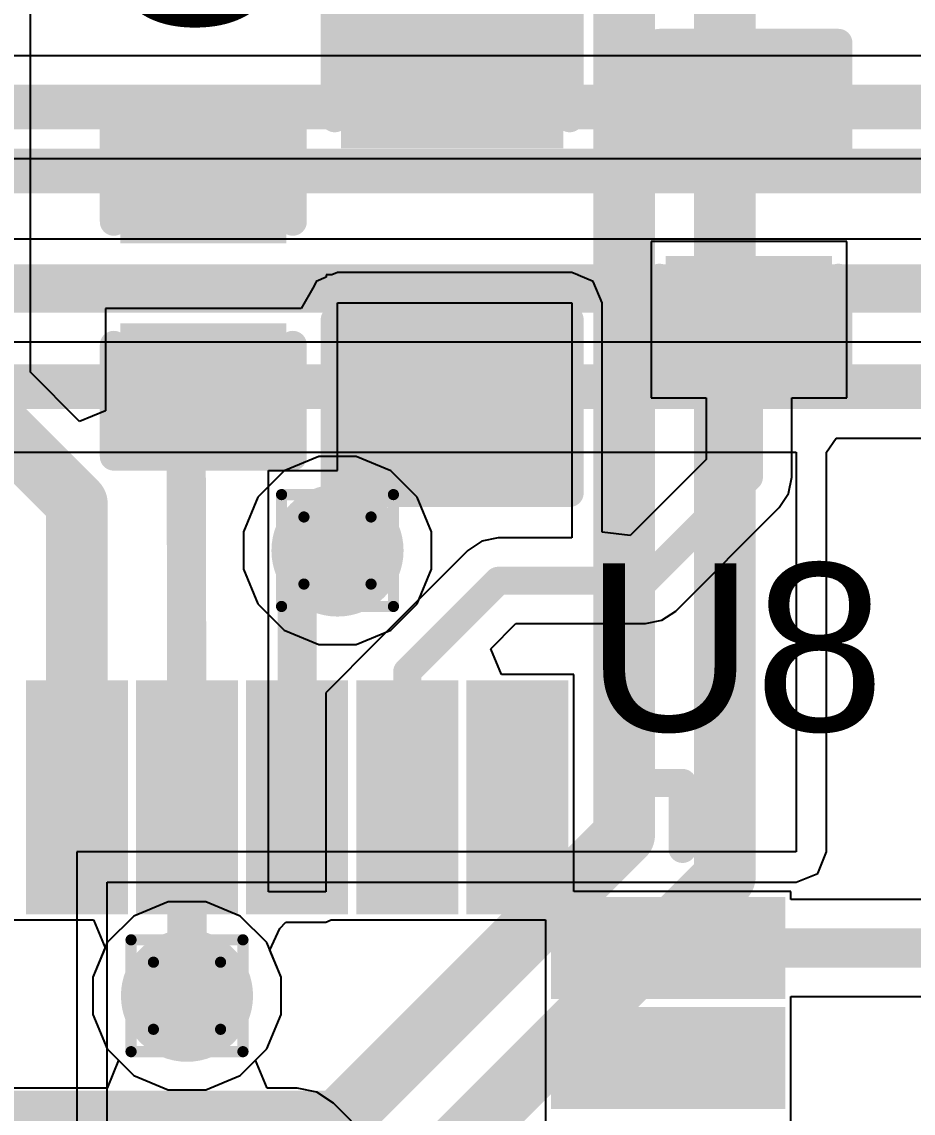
# Model space of a CAD drawing. Header units: inches. Extents: x -22 to 5433, y -13 to 5447.
# Drawn here: x 11.794 to 15.841, y 15.878 to 20.834 of the extents above; entities that cross this region are included whole.
import ezdxf

# ---------------------------------------------------------------- set-up
doc = ezdxf.new("R2010")
doc.units = ezdxf.units.IN
for name, color, linetype in [('Bottom Layer', 5, 'Continuous'), ('Drill Drawing', 1, 'Continuous'), ('Ground', 16, 'Continuous'), ('Power', 76, 'Continuous'), ('Top Layer', 1, 'Continuous'), ('Top Overlay', 2, 'Continuous'), ('Top Paste', 8, 'Continuous'), ('Top Solder', 216, 'Continuous'), ('Via Holes', 16, 'Continuous')]:
    doc.layers.add(name, color=color, linetype=linetype)
doc.styles.add('Arial', font='', dxfattribs={"height": 0.2})
doc.styles.get('Arial').set_extended_font_data('Arial')

msp = doc.modelspace()

# ---------------------------------------------------------------- hatches: boundary and pattern name
at = {"layer": 'Bottom Layer'}
h = msp.add_hatch(color=5, dxfattribs=at)
edge = h.paths.add_edge_path()
edge.add_arc((13.2272, 18.4329), 0.3, 0, 360)
h = msp.add_hatch(color=5, dxfattribs=at)
edge = h.paths.add_edge_path()
edge.add_arc((12.5438, 16.4108), 0.3, 0, 360)
at = {"layer": 'Ground'}
h = msp.add_hatch(color=16, dxfattribs=at)
edge = h.paths.add_edge_path()
edge.add_arc((13.2272, 18.4329), 0.3, 0, 360)
h = msp.add_hatch(color=16, dxfattribs=at)
edge = h.paths.add_edge_path()
edge.add_arc((12.5438, 16.4108), 0.3, 0, 360)
at = {"layer": 'Power'}
h = msp.add_hatch(color=76, dxfattribs=at)
edge = h.paths.add_edge_path()
edge.add_arc((13.2272, 18.4329), 0.3, 0, 360)
h = msp.add_hatch(color=76, dxfattribs=at)
edge = h.paths.add_edge_path()
edge.add_arc((12.5438, 16.4108), 0.3, 0, 360)
at = {"layer": 'Top Layer'}
for points in [[(14.1924, 20.3197), (13.3034, 20.3197), (13.3034, 21.0817), (14.1924, 21.0817)], [(14.7778, 20.6499), (15.4128, 20.6499), (15.4128, 20.1927), (14.7778, 20.1927)], [(12.9354, 19.8879), (12.3004, 19.8879), (12.3004, 20.3451), (12.9354, 20.3451)], [(14.7778, 19.7101), (15.4128, 19.7101), (15.4128, 19.2529), (14.7778, 19.2529)], [(14.1924, 18.7957), (13.3034, 18.7957), (13.3034, 19.5577), (14.1924, 19.5577)], [(12.9354, 18.9481), (12.3004, 18.9481), (12.3004, 19.4053), (12.9354, 19.4053)], [(11.9138, 17.7425), (12.1738, 17.7425), (12.1738, 16.8825), (11.9138, 16.8825)], [(12.4138, 17.7425), (12.6738, 17.7425), (12.6738, 16.8825), (12.4138, 16.8825)], [(12.9138, 17.7425), (13.1738, 17.7425), (13.1738, 16.8825), (12.9138, 16.8825)], [(13.4138, 17.7425), (13.6738, 17.7425), (13.6738, 16.8825), (13.4138, 16.8825)], [(13.9138, 17.7425), (14.1738, 17.7425), (14.1738, 16.8825), (13.9138, 16.8825)], [(14.2988, 16.7575), (15.1588, 16.7575), (15.1588, 16.4975), (14.2988, 16.4975)], [(14.2988, 16.2575), (15.1588, 16.2575), (15.1588, 15.9975), (14.2988, 15.9975)]]:
    msp.add_hatch(color=1, dxfattribs=at).paths.add_polyline_path(points)
h = msp.add_hatch(color=1, dxfattribs=at)
edge = h.paths.add_edge_path()
edge.add_arc((13.2272, 18.4329), 0.3, 0, 360)
h = msp.add_hatch(color=1, dxfattribs=at)
edge = h.paths.add_edge_path()
edge.add_arc((12.5438, 16.4108), 0.3, 0, 360)
at = {"layer": 'Top Paste'}
for points in [[(14.1924, 20.3197), (13.3034, 20.3197), (13.3034, 21.0817), (14.1924, 21.0817)], [(14.7778, 20.6499), (15.4128, 20.6499), (15.4128, 20.1927), (14.7778, 20.1927)], [(12.9354, 19.8879), (12.3004, 19.8879), (12.3004, 20.3451), (12.9354, 20.3451)], [(14.7778, 19.7101), (15.4128, 19.7101), (15.4128, 19.2529), (14.7778, 19.2529)], [(14.1924, 18.7957), (13.3034, 18.7957), (13.3034, 19.5577), (14.1924, 19.5577)], [(12.9354, 18.9481), (12.3004, 18.9481), (12.3004, 19.4053), (12.9354, 19.4053)], [(11.9138, 17.7425), (12.1738, 17.7425), (12.1738, 16.8825), (11.9138, 16.8825)], [(12.4138, 17.7425), (12.6738, 17.7425), (12.6738, 16.8825), (12.4138, 16.8825)], [(12.9138, 17.7425), (13.1738, 17.7425), (13.1738, 16.8825), (12.9138, 16.8825)], [(13.4138, 17.7425), (13.6738, 17.7425), (13.6738, 16.8825), (13.4138, 16.8825)], [(13.9138, 17.7425), (14.1738, 17.7425), (14.1738, 16.8825), (13.9138, 16.8825)], [(14.2988, 16.7575), (15.1588, 16.7575), (15.1588, 16.4975), (14.2988, 16.4975)], [(14.2988, 16.2575), (15.1588, 16.2575), (15.1588, 15.9975), (14.2988, 15.9975)]]:
    msp.add_hatch(color=8, dxfattribs=at).paths.add_polyline_path(points)
at = {"layer": 'Top Solder'}
for points in [[(14.2524, 20.2597), (13.2434, 20.2597), (13.2434, 21.1417), (14.2524, 21.1417)], [(14.7178, 20.7099), (15.4728, 20.7099), (15.4728, 20.1327), (14.7178, 20.1327)], [(12.9954, 19.8279), (12.2404, 19.8279), (12.2404, 20.4051), (12.9954, 20.4051)], [(14.7178, 19.7701), (15.4728, 19.7701), (15.4728, 19.1929), (14.7178, 19.1929)], [(14.2524, 18.7357), (13.2434, 18.7357), (13.2434, 19.6177), (14.2524, 19.6177)], [(12.9954, 18.8881), (12.2404, 18.8881), (12.2404, 19.4653), (12.9954, 19.4653)], [(11.8122, 17.8441), (12.2754, 17.8441), (12.2754, 16.7809), (11.8122, 16.7809)], [(12.3122, 17.8441), (12.7754, 17.8441), (12.7754, 16.7809), (12.3122, 16.7809)], [(12.8122, 17.8441), (13.2754, 17.8441), (13.2754, 16.7809), (12.8122, 16.7809)], [(13.3122, 17.8441), (13.7754, 17.8441), (13.7754, 16.7809), (13.3122, 16.7809)], [(13.8122, 17.8441), (14.2754, 17.8441), (14.2754, 16.7809), (13.8122, 16.7809)], [(14.1972, 16.8591), (15.2604, 16.8591), (15.2604, 16.3959), (14.1972, 16.3959)], [(14.1972, 16.3591), (15.2604, 16.3591), (15.2604, 15.8959), (14.1972, 15.8959)], [(7.1922, 15.9791), (13.3954, 15.9791), (13.3954, 9.7759), (7.1922, 9.7759)]]:
    msp.add_hatch(color=216, dxfattribs=at).paths.add_polyline_path(points)
at = {"layer": 'Via Holes'}
h = msp.add_hatch(color=7, dxfattribs=at)
edge = h.paths.add_edge_path()
edge.add_arc((13.2272, 18.4329), 0.15, 0, 360)
h = msp.add_hatch(color=7, dxfattribs=at)
edge = h.paths.add_edge_path()
edge.add_arc((12.5438, 16.4108), 0.15, 0, 360)

# ---------------------------------------------------------------- linework, layer by layer
at = {"layer": 'Bottom Layer'}
for points in [[(14.9862, 16.9507, 0.2794, 0.2794, 0), (14.9862, 21.1285, 0.2794, 0.2794, 0)], [(14.529, 19.418, 0.2794, 0.2794, 0), (14.529, 21.0595, 0.2794, 0.2794, 0)], [(14.529, 17.1401, 0.2794, 0.2794, 0), (14.529, 19.418, 0.2794, 0.2794, 0)], [(12.9631, 15.5742, 0.2794, 0.2794, 0), (14.529, 17.1401, 0.2794, 0.2794, 0)], [(13.1525, 15.117, 0.2794, 0.2794, 0), (14.9862, 16.9507, 0.2794, 0.2794, 0)]]:
    msp.add_lwpolyline(points, format="xyseb", dxfattribs=at)
for points in [[(14.4592, 19.418, 0.1397, 0.1397, 1), (14.5989, 19.418, 0.1397, 0.1397, 1)], [(14.4592, 19.418, 0.1397, 0.1397, 1), (14.5989, 19.418, 0.1397, 0.1397, 1)], [(14.4592, 17.1401, 0.1397, 0.1397, 1), (14.5989, 17.1401, 0.1397, 0.1397, 1)], [(14.4592, 17.1401, 0.1397, 0.1397, 1), (14.5989, 17.1401, 0.1397, 0.1397, 1)], [(14.9164, 16.9507, 0.1397, 0.1397, 1), (15.0561, 16.9507, 0.1397, 0.1397, 1)], [(14.9164, 16.9507, 0.1397, 0.1397, 1), (15.0561, 16.9507, 0.1397, 0.1397, 1)]]:
    msp.add_lwpolyline(points, format="xyseb", close=True, dxfattribs=at)
at = {"layer": 'Drill Drawing'}
for points in [[(12.9732, 18.6869, 0.0508, 0.0508, 0), (13.4812, 18.6869, 0.0508, 0.0508, 0)], [(12.9732, 18.1789, 0.0508, 0.0508, 0), (12.9732, 18.6869, 0.0508, 0.0508, 0)], [(13.4812, 18.1789, 0.0508, 0.0508, 0), (13.4812, 18.6869, 0.0508, 0.0508, 0)], [(13.0748, 18.5853, 0.0508, 0.0508, 0), (13.3796, 18.5853, 0.0508, 0.0508, 0)], [(13.0748, 18.2805, 0.0508, 0.0508, 0), (13.0748, 18.5853, 0.0508, 0.0508, 0)], [(13.3796, 18.2805, 0.0508, 0.0508, 0), (13.3796, 18.5853, 0.0508, 0.0508, 0)], [(13.0748, 18.2805, 0.0508, 0.0508, 0), (13.3796, 18.2805, 0.0508, 0.0508, 0)], [(12.9732, 18.1789, 0.0508, 0.0508, 0), (13.4812, 18.1789, 0.0508, 0.0508, 0)], [(12.2898, 16.6648, 0.0508, 0.0508, 0), (12.7978, 16.6648, 0.0508, 0.0508, 0)], [(12.2898, 16.1568, 0.0508, 0.0508, 0), (12.2898, 16.6648, 0.0508, 0.0508, 0)], [(12.7978, 16.1568, 0.0508, 0.0508, 0), (12.7978, 16.6648, 0.0508, 0.0508, 0)], [(12.3914, 16.5632, 0.0508, 0.0508, 0), (12.6962, 16.5632, 0.0508, 0.0508, 0)], [(12.3914, 16.2584, 0.0508, 0.0508, 0), (12.3914, 16.5632, 0.0508, 0.0508, 0)], [(12.6962, 16.2584, 0.0508, 0.0508, 0), (12.6962, 16.5632, 0.0508, 0.0508, 0)], [(12.3914, 16.2584, 0.0508, 0.0508, 0), (12.6962, 16.2584, 0.0508, 0.0508, 0)], [(12.2898, 16.1568, 0.0508, 0.0508, 0), (12.7978, 16.1568, 0.0508, 0.0508, 0)]]:
    msp.add_lwpolyline(points, format="xyseb", dxfattribs=at)
for points in [[(12.9605, 18.6869, 0.0254, 0.0254, 1), (12.9859, 18.6869, 0.0254, 0.0254, 1)], [(12.9605, 18.6869, 0.0254, 0.0254, 1), (12.9859, 18.6869, 0.0254, 0.0254, 1)], [(13.4685, 18.6869, 0.0254, 0.0254, 1), (13.4939, 18.6869, 0.0254, 0.0254, 1)], [(13.4685, 18.6869, 0.0254, 0.0254, 1), (13.4939, 18.6869, 0.0254, 0.0254, 1)], [(13.0621, 18.5853, 0.0254, 0.0254, 1), (13.0875, 18.5853, 0.0254, 0.0254, 1)], [(13.0621, 18.5853, 0.0254, 0.0254, 1), (13.0875, 18.5853, 0.0254, 0.0254, 1)], [(13.3669, 18.5853, 0.0254, 0.0254, 1), (13.3923, 18.5853, 0.0254, 0.0254, 1)], [(13.3669, 18.5853, 0.0254, 0.0254, 1), (13.3923, 18.5853, 0.0254, 0.0254, 1)], [(13.0621, 18.2805, 0.0254, 0.0254, 1), (13.0875, 18.2805, 0.0254, 0.0254, 1)], [(13.0621, 18.2805, 0.0254, 0.0254, 1), (13.0875, 18.2805, 0.0254, 0.0254, 1)], [(13.3669, 18.2805, 0.0254, 0.0254, 1), (13.3923, 18.2805, 0.0254, 0.0254, 1)], [(13.3669, 18.2805, 0.0254, 0.0254, 1), (13.3923, 18.2805, 0.0254, 0.0254, 1)], [(12.9605, 18.1789, 0.0254, 0.0254, 1), (12.9859, 18.1789, 0.0254, 0.0254, 1)], [(12.9605, 18.1789, 0.0254, 0.0254, 1), (12.9859, 18.1789, 0.0254, 0.0254, 1)], [(13.4685, 18.1789, 0.0254, 0.0254, 1), (13.4939, 18.1789, 0.0254, 0.0254, 1)], [(13.4685, 18.1789, 0.0254, 0.0254, 1), (13.4939, 18.1789, 0.0254, 0.0254, 1)], [(12.2771, 16.6648, 0.0254, 0.0254, 1), (12.3025, 16.6648, 0.0254, 0.0254, 1)], [(12.2771, 16.6648, 0.0254, 0.0254, 1), (12.3025, 16.6648, 0.0254, 0.0254, 1)], [(12.7851, 16.6648, 0.0254, 0.0254, 1), (12.8105, 16.6648, 0.0254, 0.0254, 1)], [(12.7851, 16.6648, 0.0254, 0.0254, 1), (12.8105, 16.6648, 0.0254, 0.0254, 1)], [(12.3787, 16.5632, 0.0254, 0.0254, 1), (12.4041, 16.5632, 0.0254, 0.0254, 1)], [(12.3787, 16.5632, 0.0254, 0.0254, 1), (12.4041, 16.5632, 0.0254, 0.0254, 1)], [(12.6835, 16.5632, 0.0254, 0.0254, 1), (12.7089, 16.5632, 0.0254, 0.0254, 1)], [(12.6835, 16.5632, 0.0254, 0.0254, 1), (12.7089, 16.5632, 0.0254, 0.0254, 1)], [(12.3787, 16.2584, 0.0254, 0.0254, 1), (12.4041, 16.2584, 0.0254, 0.0254, 1)], [(12.3787, 16.2584, 0.0254, 0.0254, 1), (12.4041, 16.2584, 0.0254, 0.0254, 1)], [(12.6835, 16.2584, 0.0254, 0.0254, 1), (12.7089, 16.2584, 0.0254, 0.0254, 1)], [(12.6835, 16.2584, 0.0254, 0.0254, 1), (12.7089, 16.2584, 0.0254, 0.0254, 1)], [(12.2771, 16.1568, 0.0254, 0.0254, 1), (12.3025, 16.1568, 0.0254, 0.0254, 1)], [(12.2771, 16.1568, 0.0254, 0.0254, 1), (12.3025, 16.1568, 0.0254, 0.0254, 1)], [(12.7851, 16.1568, 0.0254, 0.0254, 1), (12.8105, 16.1568, 0.0254, 0.0254, 1)], [(12.7851, 16.1568, 0.0254, 0.0254, 1), (12.8105, 16.1568, 0.0254, 0.0254, 1)]]:
    msp.add_lwpolyline(points, format="xyseb", close=True, dxfattribs=at)
at = {"layer": 'Ground'}
for p, q in [((23.2651, 20.6801), (11.3741, 20.6801)), ((11.2776, 20.2139), (23.3617, 20.2139)), ((23.6327, 19.8476), (-3.5177, 19.8476)), ((-3.4211, 19.3814), (22.1474, 19.3814)), ((13.1423, 18.8599), (12.9854, 18.7949)), ((13.3122, 18.8599), (13.1423, 18.8599)), ((13.4691, 18.7949), (13.3122, 18.8599)), ((12.9854, 18.7949), (12.8652, 18.6748)), ((13.5892, 18.6748), (13.4691, 18.7949)), ((12.8652, 18.6748), (12.8002, 18.5179)), ((13.6542, 18.5179), (13.5892, 18.6748)), ((12.8002, 18.5179), (12.8002, 18.348)), ((13.6542, 18.348), (13.6542, 18.5179)), ((12.8002, 18.348), (12.8652, 18.1911)), ((13.5892, 18.1911), (13.6542, 18.348)), ((12.8652, 18.1911), (12.9854, 18.0709)), ((13.4691, 18.0709), (13.5892, 18.1911)), ((12.9854, 18.0709), (13.1423, 18.0059)), ((13.3122, 18.0059), (13.4691, 18.0709)), ((13.1423, 18.0059), (13.3122, 18.0059)), ((12.4589, 16.8378), (12.302, 16.7728)), ((12.6288, 16.8378), (12.4589, 16.8378)), ((12.7857, 16.7728), (12.6288, 16.8378)), ((12.302, 16.7728), (12.1818, 16.6527)), ((12.9058, 16.6527), (12.7857, 16.7728)), ((12.1818, 16.6527), (12.1168, 16.4958)), ((12.9708, 16.4958), (12.9058, 16.6527)), ((12.1168, 16.4958), (12.1168, 16.3259)), ((12.9708, 16.3259), (12.9708, 16.4958)), ((12.1168, 16.3259), (12.1818, 16.169)), ((12.9058, 16.169), (12.9708, 16.3259)), ((12.1818, 16.169), (12.2332, 16.1176)), ((12.8545, 16.1176), (12.9058, 16.169)), ((12.2332, 16.1176), (12.1806, 15.9906)), ((12.9071, 15.9906), (12.8545, 16.1176)), ((12.1806, 15.9906), (11.6132, 15.9906)), ((13.0447, 15.9906), (12.9071, 15.9906)), ((13.1339, 15.9729), (13.0447, 15.9906)), ((13.2095, 15.9224), (13.1339, 15.9729)), ((13.7259, 15.406), (13.2095, 15.9224))]:
    msp.add_line(p, q, dxfattribs=at)
for points in [[(11.2776, 20.447, 0.2032, 0.2032, 0), (23.3617, 20.447, 0.2032, 0.2032, 0)], [(-3.5177, 19.6145, 0.2032, 0.2032, 0), (23.7293, 19.6145, 0.2032, 0.2032, 0)]]:
    msp.add_lwpolyline(points, format="xyseb", dxfattribs=at)
at = {"layer": 'Power'}
for p, q in [((15.4481, 18.8792), (15.4911, 18.9437)), ((15.4911, 18.9437), (19.7363, 18.9437)), ((5.6393, 18.8792), (15.3106, 18.8792)), ((15.3106, 18.8792), (15.3106, 17.064)), ((15.4481, 17.064), (15.4481, 18.8792)), ((15.3106, 17.064), (12.0438, 17.064)), ((12.0438, 17.064), (12.0438, 11.198)), ((15.4078, 16.9668), (15.4481, 17.064)), ((15.3106, 16.9265), (15.4078, 16.9668)), ((12.1813, 11.3355), (12.1813, 16.9265)), ((12.1813, 16.9265), (15.3106, 16.9265))]:
    msp.add_line(p, q, dxfattribs=at)
for points in [[(-14.1849, 20.1565, 0.2032, 0.2032, 0), (21.4152, 20.1565, 0.2032, 0.2032, 0)], [(-17.2641, 19.6308, 0.2032, 0.2032, 0), (21.1165, 19.6308, 0.2032, 0.2032, 0)], [(-2.0584, 19.1767, 0.2032, 0.2032, 0), (19.922, 19.1767, 0.2032, 0.2032, 0)]]:
    msp.add_lwpolyline(points, format="xyseb", dxfattribs=at)
at = {"layer": 'Top Layer'}
for p, q in [((11.8325, 19.2431), (11.8325, 20.9687)), ((15.5398, 19.8371), (14.6508, 19.8371)), ((14.6508, 19.8371), (14.6508, 19.1259)), ((15.5398, 19.1259), (15.5398, 19.8371)), ((13.202, 19.6847), (13.1764, 19.6847)), ((13.1764, 19.6847), (13.1764, 19.6742)), ((13.2272, 19.6952), (13.202, 19.6847)), ((14.2912, 19.6952), (13.2272, 19.6952)), ((14.3165, 19.6847), (14.2912, 19.6952)), ((14.3194, 19.6847), (14.3165, 19.6847)), ((14.3194, 19.6835), (14.3194, 19.6847)), ((14.3884, 19.6549), (14.3194, 19.6835)), ((13.1217, 19.6348), (13.0624, 19.5323)), ((13.13, 19.6549), (13.1217, 19.6348)), ((13.1764, 19.6742), (13.13, 19.6549)), ((14.4287, 19.5577), (14.3884, 19.6549)), ((13.0624, 19.5323), (12.1734, 19.5323)), ((12.1734, 19.5323), (12.1734, 19.0681)), ((13.2272, 18.7957), (13.2272, 19.5577)), ((13.2272, 19.5577), (14.2912, 19.5577)), ((14.2912, 19.5577), (14.2912, 18.4898)), ((14.4287, 18.5156), (14.4287, 19.5577)), ((12.0561, 19.0195), (11.8325, 19.2431)), ((14.6508, 19.1259), (14.9011, 19.1259)), ((14.9011, 19.1259), (14.9011, 18.8459)), ((15.2896, 18.7655), (15.2896, 19.1259)), ((15.2896, 19.1259), (15.5398, 19.1259)), ((12.1734, 19.0681), (12.0561, 19.0195)), ((14.9011, 18.8459), (14.5557, 18.5005)), ((12.9138, 16.8825), (12.9138, 18.7957)), ((12.9138, 18.7957), (13.2272, 18.7957)), ((15.2748, 18.6912), (15.2896, 18.7655)), ((15.2896, 18.7655), (15.2896, 18.7655)), ((15.2327, 18.6281), (15.2748, 18.6912)), ((14.7628, 18.1582), (15.2327, 18.6281)), ((15.2327, 18.6281), (15.2327, 18.6281)), ((13.957, 18.4898), (13.8826, 18.475)), ((14.2912, 18.4898), (13.957, 18.4898)), ((13.957, 18.4898), (13.957, 18.4898)), ((14.5557, 18.5005), (14.4287, 18.5156)), ((13.8826, 18.475), (13.8196, 18.4329)), ((13.8196, 18.4329), (13.4065, 18.0198)), ((14.6998, 18.1161), (14.7628, 18.1582)), ((13.9229, 17.9869), (14.0374, 18.1014)), ((14.0374, 18.1014), (14.6254, 18.1014)), ((14.6254, 18.1014), (14.6998, 18.1161)), ((13.4065, 18.0198), (13.1738, 17.7871)), ((13.9715, 17.8695), (13.9229, 17.9869)), ((14.3008, 17.8695), (13.9715, 17.8695)), ((14.3008, 16.8845), (14.3008, 17.8695)), ((13.1738, 17.7871), (13.1738, 16.8825)), ((13.1738, 16.8825), (12.9138, 16.8825)), ((15.2858, 16.8845), (14.3008, 16.8845)), ((15.2858, 16.8477), (15.2858, 16.8845)), ((15.8813, 16.8477), (15.2858, 16.8477)), ((11.4898, 16.7555), (12.1187, 16.7555)), ((12.1187, 16.7555), (12.1718, 16.6285)), ((13.1738, 16.7451), (13.1991, 16.7555)), ((13.1991, 16.7555), (14.1718, 16.7555)), ((14.1718, 16.7555), (14.1718, 16.3705)), ((12.9202, 16.6181), (12.9661, 16.7165)), ((12.9661, 16.7165), (12.9931, 16.7451)), ((12.9931, 16.7451), (13.1738, 16.7451)), ((12.1718, 16.6285), (12.1168, 16.4958)), ((12.9708, 16.4958), (12.9202, 16.6181)), ((12.1168, 16.4958), (12.1168, 16.3259)), ((12.9708, 16.3259), (12.9708, 16.4958)), ((15.2858, 15.3477), (15.2858, 16.4074)), ((15.2858, 16.4074), (15.8813, 16.4074)), ((14.1718, 16.3705), (14.1718, 15.4139)), ((12.1168, 16.3259), (12.1818, 16.169)), ((12.9058, 16.169), (12.9708, 16.3259)), ((12.1818, 16.169), (12.302, 16.0489)), ((12.7857, 16.0489), (12.9058, 16.169)), ((12.302, 16.0489), (12.4589, 15.9838)), ((12.6288, 15.9838), (12.7857, 16.0489)), ((12.4589, 15.9838), (12.6288, 15.9838))]:
    msp.add_line(p, q, dxfattribs=at)
for points in [[(15.0953, 18.7655, 0.127, 0.127, 0), (15.0953, 19.4815, 0.127, 0.127, 0)], [(11.5606, 19.1305, 0.2794, 0.2794, 0), (12.0438, 18.6472, 0.2794, 0.2794, 0)], [(12.5417, 19.1767, 0.127, 0.127, 0), (12.5438, 19.1746, 0.127, 0.127, 0)], [(12.5438, 17.3125, 0.127, 0.127, 0), (12.5438, 19.1746, 0.127, 0.127, 0)], [(12.5398, 19.037, 0.1778, 0.1778, 0), (12.5438, 17.3125, 0.1778, 0.1778, 0)], [(12.0438, 17.3125, 0.2794, 0.2794, 0), (12.0438, 18.6472, 0.2794, 0.2794, 0)], [(14.6254, 18.2956, 0.127, 0.127, 0), (15.0953, 18.7655, 0.127, 0.127, 0)], [(13.0438, 18.2956, 0.1778, 0.1778, 0), (13.1812, 18.4329, 0.1778, 0.1778, 0)], [(13.1812, 18.4329, 0.1778, 0.1778, 0), (13.2272, 18.4329, 0.1778, 0.1778, 0)], [(13.0438, 17.3125, 0.1778, 0.1778, 0), (13.0438, 18.2956, 0.1778, 0.1778, 0)], [(13.5438, 17.8825, 0.127, 0.127, 0), (13.957, 18.2956, 0.127, 0.127, 0)], [(13.957, 18.2956, 0.127, 0.127, 0), (14.6254, 18.2956, 0.127, 0.127, 0)], [(13.5438, 17.3125, 0.127, 0.127, 0), (13.5438, 17.8825, 0.127, 0.127, 0)], [(12.5438, 16.4108, 0.1778, 0.1778, 0), (12.5438, 17.3125, 0.1778, 0.1778, 0)], [(14.7288, 16.6275, 0.1778, 0.1778, 0), (16.2454, 16.6275, 0.1778, 0.1778, 0)]]:
    msp.add_lwpolyline(points, format="xyseb", dxfattribs=at)
for points in [[(15.0636, 19.4815, 0.0635, 0.0635, 1), (15.1271, 19.4815, 0.0635, 0.0635, 1)], [(12.51, 19.1767, 0.0635, 0.0635, 1), (12.5735, 19.1767, 0.0635, 0.0635, 1)], [(12.5121, 19.1746, 0.0635, 0.0635, 1), (12.5756, 19.1746, 0.0635, 0.0635, 1)], [(12.5121, 19.1746, 0.0635, 0.0635, 1), (12.5756, 19.1746, 0.0635, 0.0635, 1)], [(12.4954, 19.037, 0.0889, 0.0889, 1), (12.5843, 19.037, 0.0889, 0.0889, 1)], [(11.974, 18.6472, 0.1397, 0.1397, 1), (12.1137, 18.6472, 0.1397, 0.1397, 1)], [(11.974, 18.6472, 0.1397, 0.1397, 1), (12.1137, 18.6472, 0.1397, 0.1397, 1)], [(15.0636, 18.7655, 0.0635, 0.0635, 1), (15.1271, 18.7655, 0.0635, 0.0635, 1)], [(15.0636, 18.7655, 0.0635, 0.0635, 1), (15.1271, 18.7655, 0.0635, 0.0635, 1)], [(13.1367, 18.4329, 0.0889, 0.0889, 1), (13.2256, 18.4329, 0.0889, 0.0889, 1)], [(13.1367, 18.4329, 0.0889, 0.0889, 1), (13.2256, 18.4329, 0.0889, 0.0889, 1)], [(13.1828, 18.4329, 0.0889, 0.0889, 1), (13.2717, 18.4329, 0.0889, 0.0889, 1)], [(12.9994, 18.2956, 0.0889, 0.0889, 1), (13.0883, 18.2956, 0.0889, 0.0889, 1)], [(12.9994, 18.2956, 0.0889, 0.0889, 1), (13.0883, 18.2956, 0.0889, 0.0889, 1)], [(13.9252, 18.2956, 0.0635, 0.0635, 1), (13.9887, 18.2956, 0.0635, 0.0635, 1)], [(13.9252, 18.2956, 0.0635, 0.0635, 1), (13.9887, 18.2956, 0.0635, 0.0635, 1)], [(14.5937, 18.2956, 0.0635, 0.0635, 1), (14.6572, 18.2956, 0.0635, 0.0635, 1)], [(14.5937, 18.2956, 0.0635, 0.0635, 1), (14.6572, 18.2956, 0.0635, 0.0635, 1)], [(13.5121, 17.8825, 0.0635, 0.0635, 1), (13.5756, 17.8825, 0.0635, 0.0635, 1)], [(13.5121, 17.8825, 0.0635, 0.0635, 1), (13.5756, 17.8825, 0.0635, 0.0635, 1)], [(11.974, 17.3125, 0.1397, 0.1397, 1), (12.1137, 17.3125, 0.1397, 0.1397, 1)], [(12.4994, 17.3125, 0.0889, 0.0889, 1), (12.5883, 17.3125, 0.0889, 0.0889, 1)], [(12.4994, 17.3125, 0.0889, 0.0889, 1), (12.5883, 17.3125, 0.0889, 0.0889, 1)], [(12.9994, 17.3125, 0.0889, 0.0889, 1), (13.0883, 17.3125, 0.0889, 0.0889, 1)], [(12.5121, 17.3125, 0.0635, 0.0635, 1), (12.5756, 17.3125, 0.0635, 0.0635, 1)], [(13.5121, 17.3125, 0.0635, 0.0635, 1), (13.5756, 17.3125, 0.0635, 0.0635, 1)], [(14.6844, 16.6275, 0.0889, 0.0889, 1), (14.7733, 16.6275, 0.0889, 0.0889, 1)], [(12.4994, 16.4108, 0.0889, 0.0889, 1), (12.5883, 16.4108, 0.0889, 0.0889, 1)]]:
    msp.add_lwpolyline(points, format="xyseb", close=True, dxfattribs=at)
at = {"layer": 'Top Overlay'}
for points in [[(13.2145, 20.3959, 0.127, 0.127, 0), (13.2145, 21.1833, 0.127, 0.127, 0)], [(14.2813, 20.3959, 0.127, 0.127, 0), (14.2813, 21.1833, 0.127, 0.127, 0)], [(14.6889, 20.7388, 0.127, 0.127, 0), (15.5017, 20.7388, 0.127, 0.127, 0)], [(14.6889, 20.2308, 0.127, 0.127, 0), (14.6889, 20.7388, 0.127, 0.127, 0)], [(15.5017, 20.2308, 0.127, 0.127, 0), (15.5017, 20.7388, 0.127, 0.127, 0)], [(12.2115, 20.434, 0.127, 0.127, 0), (13.0243, 20.434, 0.127, 0.127, 0)], [(12.2115, 19.926, 0.127, 0.127, 0), (12.2115, 20.434, 0.127, 0.127, 0)], [(13.0243, 19.926, 0.127, 0.127, 0), (13.0243, 20.434, 0.127, 0.127, 0)], [(14.6889, 19.164, 0.127, 0.127, 0), (14.6889, 19.672, 0.127, 0.127, 0)], [(15.5017, 19.164, 0.127, 0.127, 0), (15.5017, 19.672, 0.127, 0.127, 0)], [(13.2145, 18.6941, 0.127, 0.127, 0), (13.2145, 19.4815, 0.127, 0.127, 0)], [(14.2813, 18.6941, 0.127, 0.127, 0), (14.2813, 19.4815, 0.127, 0.127, 0)], [(12.2115, 18.8592, 0.127, 0.127, 0), (12.2115, 19.3672, 0.127, 0.127, 0)], [(13.0243, 18.8592, 0.127, 0.127, 0), (13.0243, 19.3672, 0.127, 0.127, 0)], [(14.6889, 19.164, 0.127, 0.127, 0), (15.5017, 19.164, 0.127, 0.127, 0)], [(12.2115, 18.8592, 0.127, 0.127, 0), (13.0243, 18.8592, 0.127, 0.127, 0)], [(13.2145, 18.6941, 0.127, 0.127, 0), (14.2813, 18.6941, 0.127, 0.127, 0)], [(14.4938, 17.3775, 0.127, 0.127, 0), (14.7938, 17.3775, 0.127, 0.127, 0)], [(14.7938, 17.0775, 0.127, 0.127, 0), (14.7938, 17.3775, 0.127, 0.127, 0)]]:
    msp.add_lwpolyline(points, format="xyseb", dxfattribs=at)
for points in [[(14.6572, 20.7388, 0.0635, 0.0635, 1), (14.7207, 20.7388, 0.0635, 0.0635, 1)], [(14.6572, 20.7388, 0.0635, 0.0635, 1), (14.7207, 20.7388, 0.0635, 0.0635, 1)], [(15.47, 20.7388, 0.0635, 0.0635, 1), (15.5335, 20.7388, 0.0635, 0.0635, 1)], [(15.47, 20.7388, 0.0635, 0.0635, 1), (15.5335, 20.7388, 0.0635, 0.0635, 1)], [(12.1798, 20.434, 0.0635, 0.0635, 1), (12.2433, 20.434, 0.0635, 0.0635, 1)], [(12.1798, 20.434, 0.0635, 0.0635, 1), (12.2433, 20.434, 0.0635, 0.0635, 1)], [(12.9926, 20.434, 0.0635, 0.0635, 1), (13.0561, 20.434, 0.0635, 0.0635, 1)], [(12.9926, 20.434, 0.0635, 0.0635, 1), (13.0561, 20.434, 0.0635, 0.0635, 1)], [(13.1828, 20.3959, 0.0635, 0.0635, 1), (13.2463, 20.3959, 0.0635, 0.0635, 1)], [(14.2496, 20.3959, 0.0635, 0.0635, 1), (14.3131, 20.3959, 0.0635, 0.0635, 1)], [(14.6572, 20.2308, 0.0635, 0.0635, 1), (14.7207, 20.2308, 0.0635, 0.0635, 1)], [(15.47, 20.2308, 0.0635, 0.0635, 1), (15.5335, 20.2308, 0.0635, 0.0635, 1)], [(12.1798, 19.926, 0.0635, 0.0635, 1), (12.2433, 19.926, 0.0635, 0.0635, 1)], [(12.9926, 19.926, 0.0635, 0.0635, 1), (13.0561, 19.926, 0.0635, 0.0635, 1)], [(14.6572, 19.672, 0.0635, 0.0635, 1), (14.7207, 19.672, 0.0635, 0.0635, 1)], [(15.47, 19.672, 0.0635, 0.0635, 1), (15.5335, 19.672, 0.0635, 0.0635, 1)], [(13.1828, 19.4815, 0.0635, 0.0635, 1), (13.2463, 19.4815, 0.0635, 0.0635, 1)], [(14.2496, 19.4815, 0.0635, 0.0635, 1), (14.3131, 19.4815, 0.0635, 0.0635, 1)], [(12.1798, 19.3672, 0.0635, 0.0635, 1), (12.2433, 19.3672, 0.0635, 0.0635, 1)], [(12.9926, 19.3672, 0.0635, 0.0635, 1), (13.0561, 19.3672, 0.0635, 0.0635, 1)], [(14.6572, 19.164, 0.0635, 0.0635, 1), (14.7207, 19.164, 0.0635, 0.0635, 1)], [(14.6572, 19.164, 0.0635, 0.0635, 1), (14.7207, 19.164, 0.0635, 0.0635, 1)], [(15.47, 19.164, 0.0635, 0.0635, 1), (15.5335, 19.164, 0.0635, 0.0635, 1)], [(15.47, 19.164, 0.0635, 0.0635, 1), (15.5335, 19.164, 0.0635, 0.0635, 1)], [(12.1798, 18.8592, 0.0635, 0.0635, 1), (12.2433, 18.8592, 0.0635, 0.0635, 1)], [(12.1798, 18.8592, 0.0635, 0.0635, 1), (12.2433, 18.8592, 0.0635, 0.0635, 1)], [(12.9926, 18.8592, 0.0635, 0.0635, 1), (13.0561, 18.8592, 0.0635, 0.0635, 1)], [(12.9926, 18.8592, 0.0635, 0.0635, 1), (13.0561, 18.8592, 0.0635, 0.0635, 1)], [(13.1828, 18.6941, 0.0635, 0.0635, 1), (13.2463, 18.6941, 0.0635, 0.0635, 1)], [(13.1828, 18.6941, 0.0635, 0.0635, 1), (13.2463, 18.6941, 0.0635, 0.0635, 1)], [(14.2496, 18.6941, 0.0635, 0.0635, 1), (14.3131, 18.6941, 0.0635, 0.0635, 1)], [(14.2496, 18.6941, 0.0635, 0.0635, 1), (14.3131, 18.6941, 0.0635, 0.0635, 1)], [(14.4621, 17.3775, 0.0635, 0.0635, 1), (14.5256, 17.3775, 0.0635, 0.0635, 1)], [(14.7621, 17.3775, 0.0635, 0.0635, 1), (14.8256, 17.3775, 0.0635, 0.0635, 1)], [(14.7621, 17.3775, 0.0635, 0.0635, 1), (14.8256, 17.3775, 0.0635, 0.0635, 1)], [(14.7621, 17.0775, 0.0635, 0.0635, 1), (14.8256, 17.0775, 0.0635, 0.0635, 1)]]:
    msp.add_lwpolyline(points, format="xyseb", close=True, dxfattribs=at)

# ---------------------------------------------------------------- texts
at = {"layer": 'Top Overlay', "style": 'Arial'}
msp.add_text('C46', height=0.762, rotation=90, dxfattribs=at).set_placement((12.9653, 20.7538))
msp.add_text('U8', height=0.762, dxfattribs=at).set_placement((14.3514, 17.613))

doc.saveas('drawing.dxf')
